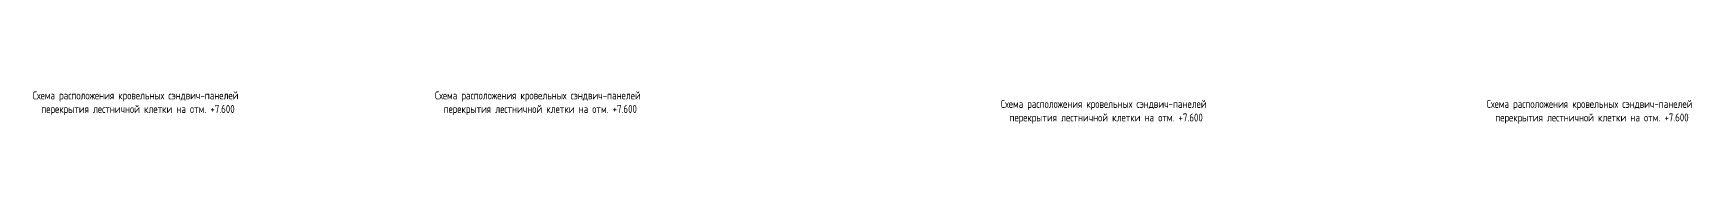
# Model space of a CAD drawing. Header units: millimetres. Extents: x -351329 to 406471, y -382937 to 111767.
# Drawn here: x -62370 to -10555, y -321035 to -320023 of the extents above; entities that cross this region are included whole.
import ezdxf

# ---------------------------------------------------------------- set-up
doc = ezdxf.new("R2010")
doc.units = ezdxf.units.MM
doc.layers.add('_Текст', color=141, linetype='Continuous', lineweight=20)
doc.styles.add('Museo sans', font='CS_Gost2304.shx')

msp = doc.modelspace()

# ---------------------------------------------------------------- texts
at = {"layer": '_Текст', "linetype": 'Continuous', "ltscale": 100, "style": 'Museo sans'}
for s, p in [('Схема расположения кровельных сэндвич-панелей', (-62385, -320275)), ('Схема расположения кровельных сэндвич-панелей', (-49819, -320275)), ('перекрытия лестничной клетки на отм. +7.600', (-62115, -320700)), ('перекрытия лестничной клетки на отм. +7.600', (-49549, -320700)), ('Схема расположения кровельных сэндвич-панелей', (-32141, -320542)), ('перекрытия лестничной клетки на отм. +7.600', (-31871, -320967)), ('Схема расположения кровельных сэндвич-панелей', (-16964, -320542)), ('перекрытия лестничной клетки на отм. +7.600', (-16694, -320967))]:
    msp.add_text(s, height=250, dxfattribs=at).set_placement(p)

doc.saveas('drawing.dxf')
